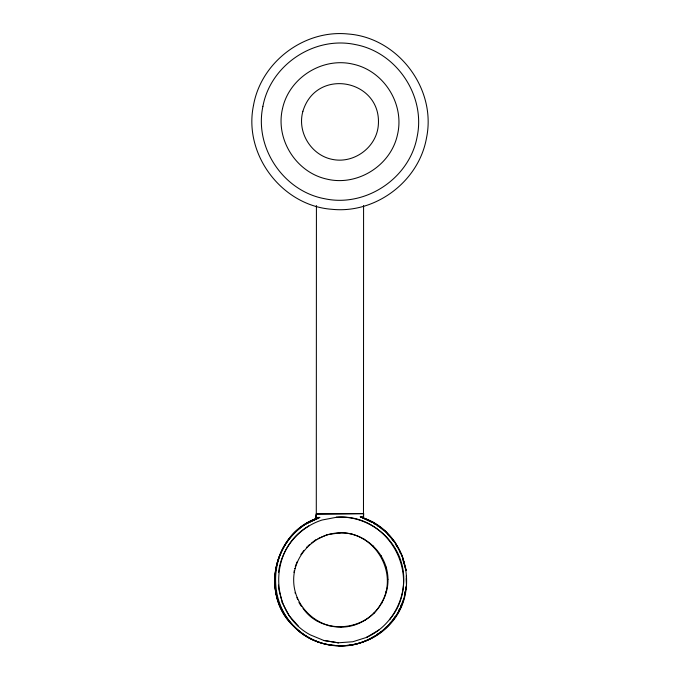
<?xml version="1.0" encoding="UTF-8"?>
<svg xmlns="http://www.w3.org/2000/svg" width="680" height="680" viewBox="0 0 680 680"><rect width="100%" height="100%" fill="white"/><g stroke="black" fill="none" stroke-linecap="round" stroke-linejoin="round"><path stroke-width="1.02" d="M316.293 518.933L316.421 205.555M318.903 517.735C273.887 531.088 259.293 595.654 294.389 627.019C319.183 652.783 364.429 651.585 388.705 625.608C421.32 592.935 407.269 532.669 363.477 517.981L363.579 205.555M363.46 515.661L363.579 513.621L316.421 513.621L315.936 518.687L316.429 514.335L363.579 513.621L363.622 516.766L360.179 516.817L373.873 522.741L363.358 517.981L363.579 513.621L363.451 514.709M405.203 591.608L405 593.716L406.495 585.48L406.291 575.841M389.75 619.675L389.589 619.675C424.235 578.442 389.887 512.508 336.234 517.284L336.396 517.284C366.01 515.024 394.749 535.763 401.94 564.57C409.351 593.419 393.805 625.294 366.596 637.338L379.125 629.85M294.041 572.543L294.278 570.503M340.119 532.84C314.882 533.06 293.148 555.466 293.683 580.694C293.904 605.931 316.302 627.674 341.538 627.138C366.775 626.917 388.51 604.512 387.974 579.284C387.753 554.047 365.355 532.304 340.119 532.84L327.352 534.625L317.942 538.696M302.949 608.2C321.283 635.35 366.435 631.788 381.421 602.956C399.304 573.027 374.365 531.267 339.532 532.84M401.327 604.733L400.325 607.741L403.971 598.17M404.353 596.215L405.331 591.337M405.714 589.381L406.495 585.48L406.283 578.519M278.511 572.611C281.299 548.462 298.953 527.391 322.065 520.03L336.396 517.284M323.867 640.483L338.283 642.804L323.867 640.483L310.377 634.908C268.914 613.02 267.954 549.134 308.745 526.014L308.584 526.014M291.712 624.13C260.559 592.62 274.567 533.46 316.217 518.687C289.255 529.414 271.847 558.629 275.128 587.452C278.494 617.669 304.215 642.948 334.517 645.685C365.185 649.4 398.939 626.399 404.796 594.626M319.642 642.558L319.931 642.558C262.591 623.577 260.321 541 316.336 518.687L316.421 513.621L316.319 517.471L319.931 517.42L306.136 523.753M295.273 566.559L297.168 561.79M349.435 645.465L349.154 645.465C370.71 642.294 390.736 628.558 399.916 608.591M394.842 616.76L392.649 620.373L389.708 623.407M398.684 610.444L399.78 608.642M300.892 554.557L303.951 550.443M386.027 627.189L382.355 630.981L377.043 634.432M308.014 545.879L309.621 544.604M311.227 543.328L316.055 539.512M374.382 636.157C363.859 643.067 350.769 646.196 338.266 645.694M306.416 523.753L318.81 517.88M366.758 637.338L352.835 641.741L338.113 642.804M363.358 517.981L373.592 522.741L385.892 531.59M351.764 534.259L352.35 534.259M327.352 534.625L327.947 534.625M363.205 538.798L363.791 538.798M388.85 535.364L395.615 542.912M373.082 546.15L373.668 546.15M306.408 547.145L306.995 547.145M380.715 555.798L381.301 555.798M373.592 522.741C386.529 530.4 396.525 542.266 402.262 556.13L402.543 556.13M385.594 567.103L386.189 567.103M294.517 568.471L295.111 568.471M395.326 542.912L402.262 556.13L406.325 570.562M387.387 579.284L387.974 579.284M278.46 585.097L278.673 588.226M385.959 591.506L386.554 591.506M294.882 592.875L295.477 592.875M278.502 588.226L282.251 602.378M381.421 602.956L382.015 602.956M300.356 604.18L299.761 604.18L298.953 602.293M374.076 612.833L374.663 612.833M282.081 602.378L288.991 615.323M364.429 620.466L365.015 620.466M317.279 621.18L317.866 621.18M353.124 625.354L353.71 625.354M328.721 625.719L329.307 625.719M298.546 626.365L288.83 615.323M340.944 627.138L341.538 627.138M335.113 645.388C319.337 644.555 303.951 637.177 293.233 625.6M360.876 517.106L363.477 517.981L361.003 517.106M363.077 517.981L372.283 522.58M373.957 523.6L375.675 524.645M377.383 525.683L380.808 527.765L383.843 530.706M387.625 534.378L391.416 538.058L393.72 541.603M385.611 531.59L386.903 533.103M300.399 604.979L301.673 606.586M396.015 545.139L397.162 546.915M296.922 597.584L297.729 599.471M399.466 550.46L400.554 553.435M402.738 559.376L406.045 570.562M402.262 556.13L404.558 564.332M253.478 105.477C243.278 154.505 281.928 205.683 331.874 209.295C375.76 213.911 418.957 181.296 426.522 137.828C436.721 88.791 398.072 37.612 348.126 34C304.24 29.384 261.043 61.999 253.478 105.477M262.913 106.318C254.099 147.416 283.322 191.148 324.666 198.73C365.763 207.544 409.504 178.321 417.087 136.977C425.901 95.88 396.678 52.148 355.334 44.566C314.236 35.751 270.495 64.974 262.913 106.318M282.531 108.536C275.162 139.196 296.063 172.456 326.885 179.112C357.544 186.49 390.804 165.589 397.469 134.768C404.838 104.108 383.936 70.839 353.115 64.184C322.456 56.814 289.195 77.707 282.531 108.536M302.914 111.256C296.939 131.996 311.006 155.125 332.163 159.358C353.26 163.906 375.377 148.291 378.148 126.896C383.656 79.977 316.557 66.028 302.914 111.256"/></g></svg>
